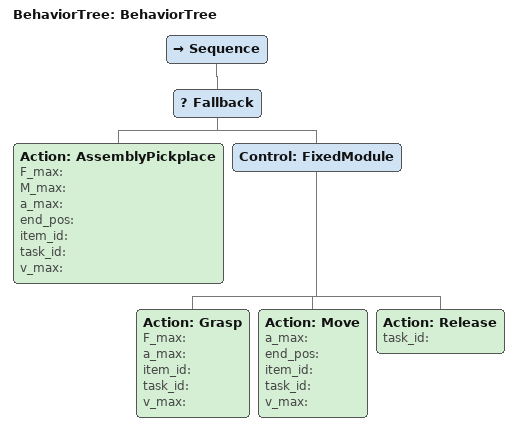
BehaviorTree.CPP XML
<?xml version="1.0"?>
<root main_tree_to_execute="BehaviorTree">
    <BehaviorTree ID="BehaviorTree">
        <Sequence>
            <Fallback>
                <Action F_max="" ID="AssemblyPickplace" M_max="" a_max="" end_pos="" item_id="" task_id="" v_max=""/>
                <Control ID="FixedModule">
                    <Action F_max="" ID="Grasp" a_max="" item_id="" task_id="" v_max=""/>
                    <Action ID="Move" a_max="" end_pos="" item_id="" task_id="" v_max=""/>
                    <Action ID="Release" task_id=""/>
                </Control>
            </Fallback>
        </Sequence>
    </BehaviorTree>
</root>
